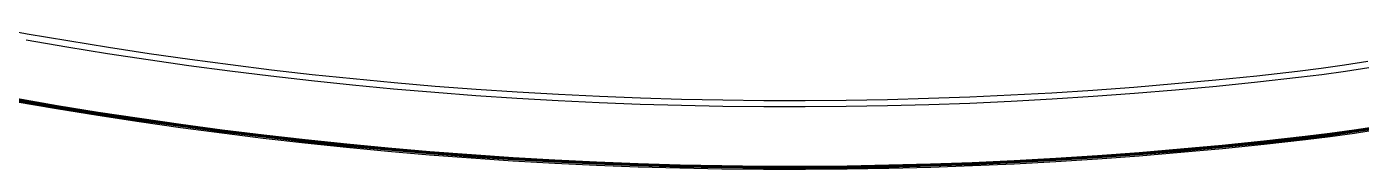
# Model space of a CAD drawing. Header units: millimetres. Extents: x 188.6 to 263.2, y 40.1 to 120.1.
# Drawn here: x 246.6492 to 246.9394, y 55.2455 to 55.2765 of the extents above; entities that cross this region are included whole.
import ezdxf

# ---------------------------------------------------------------- set-up
doc = ezdxf.new("R2010")
doc.units = ezdxf.units.MM
doc.layers.add('ARQ', color=8, linetype='Continuous')

# ---------------------------------------------------------------- blocks, each defined once
blk = doc.blocks.new('arq-3pav')
at = {"layer": 'ARQ'}
for p, q in [((41.64087, 15.01812), (41.63206, 15.01971)), ((41.64969, 15.01661), (41.64087, 15.01812)), ((41.64065, 15.01686), (41.64948, 15.01534)), ((41.64948, 15.01534), (41.65833, 15.01391)), ((41.65853, 15.01517), (41.64969, 15.01661)), ((41.65833, 15.01391), (41.66719, 15.01256)), ((41.66737, 15.01383), (41.65853, 15.01517)), ((41.66719, 15.01256), (41.67606, 15.0113)), ((41.67623, 15.01256), (41.66737, 15.01383)), ((41.6851, 15.01138), (41.67623, 15.01256)), ((41.67606, 15.0113), (41.68494, 15.01011)), ((41.68494, 15.01011), (41.69383, 15.00902)), ((41.69398, 15.01029), (41.6851, 15.01138)), ((41.70288, 15.00927), (41.69398, 15.01029)), ((41.91718, 15.00997), (41.90831, 15.00898)), ((41.9223, 15.0106), (41.91718, 15.00997)), ((41.92739, 15.01131), (41.9223, 15.0106)), ((41.92247, 15.00934), (41.92757, 15.01005)), ((41.93247, 15.01211), (41.92739, 15.01131)), ((41.92757, 15.01005), (41.93267, 15.01085)), ((41.69383, 15.00902), (41.70274, 15.008)), ((41.70274, 15.008), (41.71165, 15.00707)), ((41.71177, 15.00834), (41.70288, 15.00927)), ((41.71165, 15.00707), (41.72057, 15.00622)), ((41.72068, 15.00749), (41.71177, 15.00834)), ((41.7296, 15.00672), (41.72068, 15.00749)), ((41.73852, 15.00604), (41.7296, 15.00672)), ((41.88157, 15.00651), (41.87265, 15.00585)), ((41.8905, 15.00725), (41.88157, 15.00651)), ((41.89941, 15.00807), (41.8905, 15.00725)), ((41.89061, 15.00598), (41.89953, 15.0068)), ((41.90831, 15.00898), (41.89941, 15.00807)), ((41.89953, 15.0068), (41.90844, 15.00771)), ((41.90844, 15.00771), (41.91733, 15.0087)), ((41.91733, 15.0087), (41.92247, 15.00934)), ((41.64727, 15.00207), (41.63831, 15.00361)), ((41.6473, 15.00229), (41.63835, 15.00382)), ((41.64733, 15.00246), (41.63838, 15.00399)), ((41.6384, 15.00413), (41.64736, 15.0026)), ((41.72057, 15.00622), (41.7295, 15.00545)), ((41.7295, 15.00545), (41.73843, 15.00477)), ((41.73843, 15.00477), (41.74737, 15.00417)), ((41.74745, 15.00545), (41.73852, 15.00604)), ((41.74737, 15.00417), (41.75632, 15.00365)), ((41.75639, 15.00493), (41.74745, 15.00545)), ((41.75632, 15.00365), (41.76527, 15.00322)), ((41.76533, 15.0045), (41.75639, 15.00493)), ((41.77427, 15.00415), (41.76533, 15.0045)), ((41.78321, 15.00389), (41.77427, 15.00415)), ((41.79216, 15.00371), (41.78321, 15.00389)), ((41.80111, 15.00361), (41.79216, 15.00371)), ((41.81006, 15.0036), (41.80111, 15.00361)), ((41.81901, 15.00367), (41.81006, 15.0036)), ((41.82795, 15.00383), (41.81901, 15.00367)), ((41.8369, 15.00406), (41.82795, 15.00383)), ((41.84585, 15.00439), (41.8369, 15.00406)), ((41.85478, 15.00479), (41.84585, 15.00439)), ((41.86372, 15.00528), (41.85478, 15.00479)), ((41.85485, 15.00352), (41.8638, 15.00401)), ((41.87265, 15.00585), (41.86372, 15.00528)), ((41.8638, 15.00401), (41.87274, 15.00458)), ((41.87274, 15.00458), (41.88167, 15.00524)), ((41.88167, 15.00524), (41.89061, 15.00598)), ((41.63828, 15.00343), (41.64724, 15.0019)), ((41.64724, 15.0019), (41.65621, 15.00044)), ((41.65624, 15.00062), (41.64727, 15.00207)), ((41.65627, 15.00083), (41.6473, 15.00229)), ((41.6563, 15.00101), (41.64733, 15.00246)), ((41.64736, 15.0026), (41.65632, 15.00115)), ((41.66525, 14.99947), (41.65627, 15.00083)), ((41.66528, 14.99964), (41.6563, 15.00101)), ((41.65632, 15.00115), (41.6653, 14.99978)), ((41.76527, 15.00322), (41.77422, 15.00287)), ((41.77422, 15.00287), (41.78318, 15.00261)), ((41.78318, 15.00261), (41.79214, 15.00243)), ((41.79214, 15.00243), (41.8011, 15.00233)), ((41.8011, 15.00233), (41.81006, 15.00232)), ((41.81006, 15.00232), (41.81902, 15.00239)), ((41.81902, 15.00239), (41.82798, 15.00255)), ((41.82798, 15.00255), (41.83694, 15.00279)), ((41.83694, 15.00279), (41.8459, 15.00311)), ((41.8459, 15.00311), (41.85485, 15.00352)), ((41.65621, 15.00044), (41.6652, 14.99908)), ((41.66522, 14.99925), (41.65624, 15.00062)), ((41.6652, 14.99908), (41.67419, 14.99779)), ((41.67422, 14.99797), (41.66522, 14.99925)), ((41.67425, 14.99818), (41.66525, 14.99947)), ((41.67427, 14.99836), (41.66528, 14.99964)), ((41.6653, 14.99978), (41.67429, 14.9985)), ((41.67419, 14.99779), (41.6832, 14.99659)), ((41.68323, 14.99677), (41.67422, 14.99797)), ((41.68325, 14.99698), (41.67425, 14.99818)), ((41.68328, 14.99716), (41.67427, 14.99836)), ((41.67429, 14.9985), (41.68329, 14.9973)), ((41.92947, 14.99727), (41.93476, 14.99809)), ((41.93479, 14.99795), (41.92949, 14.99713)), ((41.93481, 14.99778), (41.92951, 14.99696)), ((41.6832, 14.99659), (41.69222, 14.99548)), ((41.69224, 14.99566), (41.68323, 14.99677)), ((41.69227, 14.99587), (41.68325, 14.99698)), ((41.69229, 14.99604), (41.68328, 14.99716)), ((41.68329, 14.9973), (41.69231, 14.99619)), ((41.69222, 14.99548), (41.70125, 14.99445)), ((41.70127, 14.99462), (41.69224, 14.99566)), ((41.7013, 14.99484), (41.69227, 14.99587)), ((41.70131, 14.99501), (41.69229, 14.99604)), ((41.69231, 14.99619), (41.70133, 14.99515)), ((41.71035, 14.99407), (41.70131, 14.99501)), ((41.70133, 14.99515), (41.71036, 14.99421)), ((41.90981, 14.99486), (41.91884, 14.99587)), ((41.91886, 14.99572), (41.90983, 14.99472)), ((41.91888, 14.99555), (41.90985, 14.99455)), ((41.9189, 14.99534), (41.90987, 14.99433)), ((41.90989, 14.99416), (41.91892, 14.99516)), ((41.91884, 14.99587), (41.92416, 14.99652)), ((41.92418, 14.99638), (41.91886, 14.99572)), ((41.9242, 14.99621), (41.91888, 14.99555)), ((41.92423, 14.996), (41.9189, 14.99534)), ((41.91892, 14.99516), (41.92425, 14.99582)), ((41.92416, 14.99652), (41.92947, 14.99727)), ((41.92949, 14.99713), (41.92418, 14.99638)), ((41.92951, 14.99696), (41.9242, 14.99621)), ((41.92955, 14.99674), (41.92423, 14.996)), ((41.92425, 14.99582), (41.92957, 14.99657)), ((41.93485, 14.99757), (41.92955, 14.99674)), ((41.92957, 14.99657), (41.93488, 14.99739)), ((41.70125, 14.99445), (41.71029, 14.9935)), ((41.71031, 14.99368), (41.70127, 14.99462)), ((41.71033, 14.99389), (41.7013, 14.99484)), ((41.71029, 14.9935), (41.71934, 14.99264)), ((41.71936, 14.99282), (41.71031, 14.99368)), ((41.71937, 14.99303), (41.71033, 14.99389)), ((41.71939, 14.99321), (41.71035, 14.99407)), ((41.71036, 14.99421), (41.7194, 14.99335)), ((41.71934, 14.99264), (41.7284, 14.99186)), ((41.72841, 14.99204), (41.71936, 14.99282)), ((41.72843, 14.99226), (41.71937, 14.99303)), ((41.72844, 14.99243), (41.71939, 14.99321)), ((41.7194, 14.99335), (41.72845, 14.99257)), ((41.73747, 14.99135), (41.72841, 14.99204)), ((41.73749, 14.99156), (41.72843, 14.99226)), ((41.7375, 14.99174), (41.72844, 14.99243)), ((41.72845, 14.99257), (41.73751, 14.99188)), ((41.87363, 14.99169), (41.88268, 14.99235)), ((41.8827, 14.99221), (41.87364, 14.99155)), ((41.88271, 14.99204), (41.87365, 14.99137)), ((41.88268, 14.99235), (41.89173, 14.99311)), ((41.89175, 14.99297), (41.8827, 14.99221)), ((41.89176, 14.99279), (41.88271, 14.99204)), ((41.89178, 14.99258), (41.88273, 14.99182)), ((41.88274, 14.99165), (41.8918, 14.9924)), ((41.89173, 14.99311), (41.90078, 14.99394)), ((41.90079, 14.9938), (41.89175, 14.99297)), ((41.90081, 14.99363), (41.89176, 14.99279)), ((41.90083, 14.99341), (41.89178, 14.99258)), ((41.8918, 14.9924), (41.90085, 14.99323)), ((41.90078, 14.99394), (41.90981, 14.99486)), ((41.90983, 14.99472), (41.90079, 14.9938)), ((41.90985, 14.99455), (41.90081, 14.99363)), ((41.90987, 14.99433), (41.90083, 14.99341)), ((41.90085, 14.99323), (41.90989, 14.99416)), ((41.7284, 14.99186), (41.73746, 14.99117)), ((41.73746, 14.99117), (41.74652, 14.99056)), ((41.74654, 14.99074), (41.73747, 14.99135)), ((41.74655, 14.99096), (41.73749, 14.99156)), ((41.74656, 14.99113), (41.7375, 14.99174)), ((41.73751, 14.99188), (41.74657, 14.99127)), ((41.74652, 14.99056), (41.7556, 14.99004)), ((41.75561, 14.99022), (41.74654, 14.99074)), ((41.75562, 14.99043), (41.74655, 14.99096)), ((41.75563, 14.99061), (41.74656, 14.99113)), ((41.74657, 14.99127), (41.75564, 14.99075)), ((41.7556, 14.99004), (41.76468, 14.9896)), ((41.76468, 14.98978), (41.75561, 14.99022)), ((41.76469, 14.99), (41.75562, 14.99043)), ((41.7647, 14.99017), (41.75563, 14.99061)), ((41.75564, 14.99075), (41.76471, 14.99031)), ((41.77377, 14.98943), (41.76468, 14.98978)), ((41.76468, 14.9896), (41.77376, 14.98925)), ((41.77377, 14.98964), (41.76469, 14.99)), ((41.77378, 14.98982), (41.7647, 14.99017)), ((41.76471, 14.99031), (41.77378, 14.98996)), ((41.77376, 14.98925), (41.78284, 14.98898)), ((41.78285, 14.98938), (41.77377, 14.98964)), ((41.78285, 14.98916), (41.77377, 14.98943)), ((41.77378, 14.98996), (41.78286, 14.98969)), ((41.78286, 14.98955), (41.77378, 14.98982)), ((41.79194, 14.98919), (41.78285, 14.98938)), ((41.79193, 14.98898), (41.78285, 14.98916)), ((41.78286, 14.98969), (41.79194, 14.98951)), ((41.79194, 14.98937), (41.78286, 14.98955)), ((41.79194, 14.98951), (41.80102, 14.98941)), ((41.80102, 14.98927), (41.79194, 14.98937)), ((41.80102, 14.98909), (41.79194, 14.98919)), ((41.80102, 14.98941), (41.8101, 14.9894)), ((41.8101, 14.98926), (41.80102, 14.98927)), ((41.81011, 14.98908), (41.80102, 14.98909)), ((41.8101, 14.9894), (41.81919, 14.98947)), ((41.81919, 14.98933), (41.8101, 14.98926)), ((41.81919, 14.98916), (41.81011, 14.98908)), ((41.81919, 14.98947), (41.82827, 14.98963)), ((41.82827, 14.98949), (41.81919, 14.98933)), ((41.82827, 14.98931), (41.81919, 14.98916)), ((41.82828, 14.9891), (41.81919, 14.98894)), ((41.82827, 14.98963), (41.83735, 14.98987)), ((41.83735, 14.98973), (41.82827, 14.98949)), ((41.83736, 14.98956), (41.82827, 14.98931)), ((41.83736, 14.98934), (41.82828, 14.9891)), ((41.82828, 14.98892), (41.83737, 14.98916)), ((41.83735, 14.98987), (41.84642, 14.9902)), ((41.84643, 14.99006), (41.83735, 14.98973)), ((41.84644, 14.98988), (41.83736, 14.98956)), ((41.84644, 14.98967), (41.83736, 14.98934)), ((41.83737, 14.98916), (41.84645, 14.98949)), ((41.84642, 14.9902), (41.8555, 14.99061)), ((41.8555, 14.99047), (41.84643, 14.99006)), ((41.85551, 14.99029), (41.84644, 14.98988)), ((41.85552, 14.99008), (41.84644, 14.98967)), ((41.84645, 14.98949), (41.85553, 14.9899)), ((41.8555, 14.99061), (41.86456, 14.99111)), ((41.86457, 14.99097), (41.8555, 14.99047)), ((41.86458, 14.99079), (41.85551, 14.99029)), ((41.86459, 14.99058), (41.85552, 14.99008)), ((41.85553, 14.9899), (41.86461, 14.9904)), ((41.86456, 14.99111), (41.87363, 14.99169)), ((41.87364, 14.99155), (41.86457, 14.99097)), ((41.87365, 14.99137), (41.86458, 14.99079)), ((41.87366, 14.99116), (41.86459, 14.99058)), ((41.86461, 14.9904), (41.87368, 14.99098)), ((41.88273, 14.99182), (41.87366, 14.99116)), ((41.87368, 14.99098), (41.88274, 14.99165)), ((41.78284, 14.98898), (41.79193, 14.9888)), ((41.80102, 14.98888), (41.79193, 14.98898)), ((41.79193, 14.9888), (41.80102, 14.9887)), ((41.81011, 14.98887), (41.80102, 14.98888)), ((41.80102, 14.9887), (41.81011, 14.98869)), ((41.81919, 14.98894), (41.81011, 14.98887)), ((41.81011, 14.98869), (41.8192, 14.98876)), ((41.8192, 14.98876), (41.82828, 14.98892))]:
    blk.add_line(p, q, dxfattribs=at)

msp = doc.modelspace()

# ---------------------------------------------------------------- block references
msp.add_blockref('arq-3pav', (205.00842, 40.25682))

doc.saveas('drawing.dxf')
